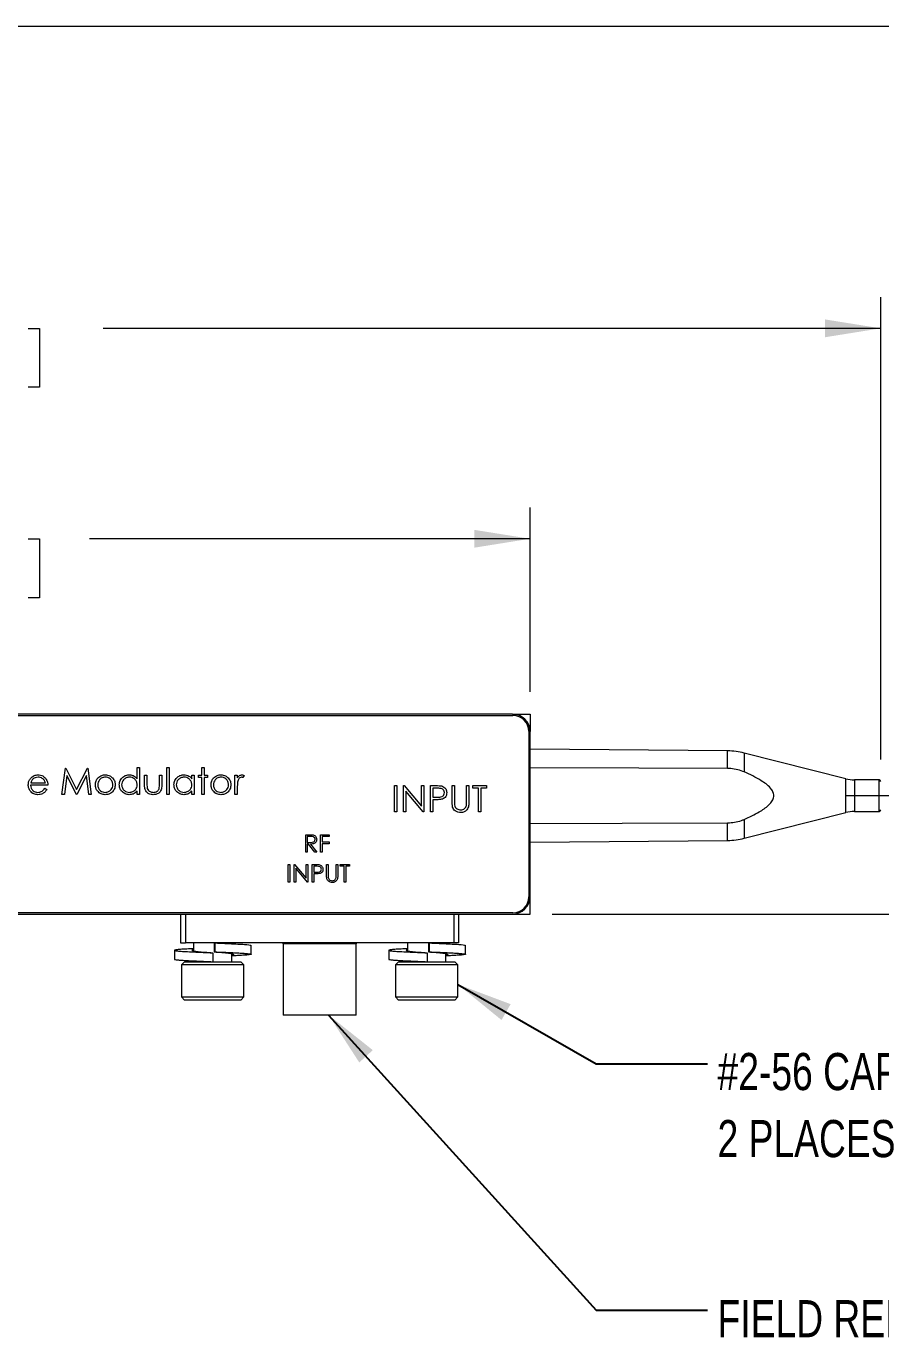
# Model space of a CAD drawing. Header units: millimetres. Extents: x 2 to 278, y 1 to 215.
# Drawn here: x 100.4 to 149.1, y 139.9 to 214.6 of the extents above; entities that cross this region are included whole.
import ezdxf

# ---------------------------------------------------------------- set-up
doc = ezdxf.new("R2010")
doc.units = ezdxf.units.MM
doc.linetypes.add('CENTERX2', pattern=[20.32, 12.7, -2.54, 2.54, -2.54])
doc.styles.add('SLDTEXTSTYLE0', font='TXT', dxfattribs={"width": 0.75})
doc.dimstyles.new('SLDDIMSTYLE0', dxfattribs={"dimtxt": 2.116667, "dimasz": 3.175, "dimexe": 0, "dimexo": 0.0625, "dimgap": 0.529167, "dimtad": 0, "dimtih": 1, "dimtoh": 1, "dimdec": 1, "dimrnd": 1e-09, "dimzin": 4, "dimdsep": 46, "dimtxsty": 'SLDTEXTSTYLE0', "dimsah": 1, "dimcen": 0.09, "dimadec": 0, "dimazin": 1, "dimtfac": 1, "dimtdec": 1, "dimtofl": 0, "dimtmove": 0, "dimatfit": 3, "dimfxl": 1, "dimfrac": 2, "dimtolj": 1, "dimtzin": 12, "dimarcsym": 0})
doc.dimstyles.new('SLDDIMSTYLE1', dxfattribs={"dimtxt": 2.116667, "dimasz": 3.175, "dimexe": 0, "dimexo": 0.0625, "dimgap": 0.529167, "dimtad": 0, "dimtih": 1, "dimtoh": 1, "dimdec": 1, "dimrnd": 1e-09, "dimzin": 12, "dimdsep": 46, "dimtxsty": 'SLDTEXTSTYLE0', "dimsah": 1, "dimcen": 0.09, "dimadec": 0, "dimazin": 3, "dimtfac": 1, "dimtdec": 1, "dimtmove": 0, "dimatfit": 0, "dimfxl": 1, "dimfrac": 2, "dimtolj": 1, "dimtzin": 12, "dimarcsym": 0})
doc.dimstyles.new('SLDDIMSTYLE2', dxfattribs={"dimtxt": 0.18, "dimasz": 3.175, "dimexe": 0, "dimexo": 0.0625, "dimgap": 0, "dimtad": 0, "dimtih": 1, "dimtoh": 1, "dimdec": 0, "dimrnd": 1e-09, "dimzin": 0, "dimdsep": 46, "dimtxsty": 'Standard', "dimsah": 1, "dimcen": 0.09, "dimadec": 0, "dimazin": 0, "dimtfac": 3.175, "dimtdec": 0, "dimtofl": 0, "dimtmove": 0, "dimatfit": 3, "dimfxl": 1, "dimfrac": 2, "dimtolj": 1, "dimtzin": 0, "dimarcsym": 0})

# ---------------------------------------------------------------- blocks, each defined once
blk = doc.blocks.new('_D')
at = {"color": 7, "linetype": 'Continuous', "lineweight": 18}
for p, q in [((64.146, 176.688), (64.146, 187.196)), ((129.146, 176.688), (129.146, 187.196)), ((64.146, 185.418), (89.275, 185.418)), ((92.768, 185.418), (92.124, 185.418)), ((92.124, 185.418), (92.124, 182.055)), ((100.525, 185.418), (101.169, 185.418)), ((101.169, 185.418), (101.169, 182.055)), ((129.146, 185.418), (104.018, 185.418)), ((92.124, 182.055), (92.768, 182.055)), ((101.169, 182.055), (100.525, 182.055))]:
    blk.add_line(p, q, dxfattribs=at)
for points in [[(64.146, 185.418), (67.321, 184.91), (67.321, 185.926)], [(129.146, 185.418), (125.971, 185.926), (125.971, 184.91)]]:
    blk.add_solid(points, dxfattribs=at)
at = {"color": 7, "linetype": 'Continuous', "lineweight": 18, "char_height": 2.1167, "attachment_point": 1, "style": 'SLDTEXTSTYLE0'}
for s, insert in [('65.0mm', (91.265, 188.575)), ('2.56in', (92.768, 184.783))]:
    blk.add_mtext(s, dxfattribs=dict(at, insert=insert))
blk = doc.blocks.new('_D_1')
at = {"color": 7, "linetype": 'Continuous', "lineweight": 18}
for p, q in [((44.146, 173.538), (44.146, 199.196)), ((149.146, 172.838), (149.146, 199.196)), ((44.146, 197.418), (88.493, 197.418)), ((92.768, 197.418), (92.124, 197.418)), ((92.124, 197.418), (92.124, 194.055)), ((100.525, 197.418), (101.169, 197.418)), ((101.169, 197.418), (101.169, 194.055)), ((149.146, 197.418), (104.8, 197.418)), ((92.124, 194.055), (92.768, 194.055)), ((101.169, 194.055), (100.525, 194.055))]:
    blk.add_line(p, q, dxfattribs=at)
for points in [[(44.146, 197.418), (47.321, 196.91), (47.321, 197.926)], [(149.146, 197.418), (145.971, 197.926), (145.971, 196.91)]]:
    blk.add_solid(points, dxfattribs=at)
at = {"color": 7, "linetype": 'Continuous', "lineweight": 18, "char_height": 2.1167, "attachment_point": 1, "style": 'SLDTEXTSTYLE0'}
for s, insert in [('105.0mm', (90.483, 200.575)), ('4.13in', (92.768, 196.783))]:
    blk.add_mtext(s, dxfattribs=dict(at, insert=insert))
blk = doc.blocks.new('_D_3')
at = {"color": 7, "linetype": 'Continuous', "lineweight": 18}
for p, q in [((184.546, 170.768), (184.546, 177.118)), ((177.816, 170.768), (186.324, 170.768)), ((130.416, 164.018), (186.324, 164.018)), ((184.546, 156.691), (184.546, 164.018)), ((188.356, 156.691), (184.546, 156.691)), ((192.492, 156.691), (191.848, 156.691)), ((191.848, 156.691), (191.848, 153.328)), ((200.249, 156.691), (200.893, 156.691)), ((200.893, 156.691), (200.893, 153.328)), ((191.848, 153.328), (192.492, 153.328)), ((200.893, 153.328), (200.249, 153.328))]:
    blk.add_line(p, q, dxfattribs=at)
for points in [[(184.546, 170.768), (185.054, 173.943), (184.038, 173.943)], [(184.546, 164.018), (184.038, 160.843), (185.054, 160.843)]]:
    blk.add_solid(points, dxfattribs=at)
at = {"color": 7, "linetype": 'Continuous', "lineweight": 18, "char_height": 2.1167, "attachment_point": 1, "style": 'SLDTEXTSTYLE0'}
for s, insert in [('6.8mm', (191.771, 159.849)), ('0.27in', (192.492, 156.057))]:
    blk.add_mtext(s, dxfattribs=dict(at, insert=insert))
blk = doc.blocks.new('SW_NOTE_4')
at = {"color": 0, "linetype": 'Continuous', "lineweight": 0, "attachment_point": 1, "style": 'SLDTEXTSTYLE0'}
for s, insert, char_height in [('#2-56 CAP SCREW', (0.582, 0.616), 2.11667), ('2 PLACES', (0.582, -3.206), 2.1167)]:
    blk.add_mtext(s, dxfattribs=dict(at, insert=insert, char_height=char_height))

msp = doc.modelspace()

# ---------------------------------------------------------------- linework, layer by layer
at = {"color": 7, "linetype": 'Continuous', "lineweight": 18}
for p, q in [((1.579, 214.645), (277.989, 214.645)), ((65.121, 175.343), (128.171, 175.343)), ((128.146, 175.418), (65.146, 175.418)), ((128.146, 175.418), (129.146, 175.418)), ((129.146, 175.418), (129.146, 174.418)), ((129.071, 174.443), (129.071, 164.993)), ((129.146, 165.018), (129.146, 174.418)), ((140.415, 173.319), (129.146, 173.418)), ((147.155, 171.729), (141.363, 173.197)), ((102.452, 170.843), (102.65, 172.343)), ((102.65, 172.343), (102.669, 172.343)), ((102.669, 172.343), (103.289, 171.112)), ((103.289, 171.112), (103.907, 172.343)), ((103.907, 172.343), (103.926, 172.343)), ((103.926, 172.343), (104.125, 170.843)), ((106.741, 171.727), (106.741, 172.381)), ((106.741, 172.381), (106.875, 172.381)), ((106.875, 172.381), (106.875, 170.843)), ((108.433, 172.381), (108.568, 172.381)), ((108.433, 170.843), (108.433, 172.381)), ((108.568, 172.381), (108.568, 170.843)), ((110.433, 172.381), (110.568, 172.381)), ((110.433, 171.939), (110.433, 172.381)), ((110.568, 172.381), (110.568, 171.939)), ((101.644, 171.362), (100.664, 171.362)), ((100.678, 171.497), (101.51, 171.497)), ((102.731, 171.924), (102.588, 170.843)), ((103.275, 170.843), (102.731, 171.924)), ((103.846, 171.922), (103.305, 170.843)), ((103.99, 170.843), (103.846, 171.922)), ((107.164, 171.939), (107.298, 171.939)), ((107.164, 171.415), (107.164, 171.939)), ((107.298, 171.939), (107.298, 171.43)), ((108.01, 171.939), (108.144, 171.939)), ((108.01, 171.43), (108.01, 171.939)), ((108.144, 171.939), (108.144, 171.405)), ((109.856, 171.736), (109.856, 171.939)), ((109.856, 171.939), (109.991, 171.939)), ((109.991, 171.939), (109.991, 170.843)), ((110.241, 171.939), (110.433, 171.939)), ((110.241, 171.804), (110.241, 171.939)), ((110.433, 171.804), (110.241, 171.804)), ((110.433, 170.843), (110.433, 171.804)), ((110.568, 171.939), (110.76, 171.939)), ((110.568, 171.804), (110.568, 170.843)), ((110.76, 171.804), (110.568, 171.804)), ((110.76, 171.939), (110.76, 171.804)), ((112.318, 171.939), (112.452, 171.939)), ((112.318, 170.843), (112.318, 171.939)), ((112.452, 171.939), (112.452, 171.777)), ((112.837, 171.921), (112.763, 171.804)), ((121.414, 171.343), (121.548, 171.343)), ((121.414, 169.843), (121.414, 171.343)), ((121.548, 171.343), (121.548, 169.843)), ((121.933, 171.343), (121.961, 171.343)), ((121.933, 169.843), (121.933, 171.343)), ((121.961, 171.343), (122.952, 170.162)), ((122.952, 171.343), (123.087, 171.343)), ((122.952, 170.162), (122.952, 171.343)), ((123.087, 171.343), (123.087, 169.843)), ((123.471, 171.343), (123.766, 171.343)), ((123.471, 169.843), (123.471, 171.343)), ((124.702, 171.343), (124.837, 171.343)), ((124.702, 170.437), (124.702, 171.343)), ((124.837, 171.343), (124.837, 170.444)), ((125.529, 171.343), (125.664, 171.343)), ((125.529, 170.444), (125.529, 171.343)), ((125.664, 171.343), (125.664, 170.437)), ((125.875, 171.343), (126.664, 171.343)), ((125.875, 171.189), (125.875, 171.343)), ((126.664, 171.343), (126.664, 171.189)), ((149.046, 171.668), (147.646, 171.668)), ((101.467, 171.189), (101.587, 171.126)), ((102.588, 170.843), (102.452, 170.843)), ((103.305, 170.843), (103.275, 170.843)), ((104.125, 170.843), (103.99, 170.843)), ((106.741, 170.843), (106.741, 171.032)), ((106.875, 170.843), (106.741, 170.843)), ((108.568, 170.843), (108.433, 170.843)), ((109.856, 170.843), (109.856, 171.032)), ((109.991, 170.843), (109.856, 170.843)), ((110.568, 170.843), (110.433, 170.843)), ((112.452, 170.843), (112.318, 170.843)), ((112.452, 171.211), (112.452, 170.843)), ((122.068, 171.021), (122.068, 169.843)), ((123.056, 169.843), (122.068, 171.021)), ((123.606, 171.189), (123.606, 170.689)), ((123.88, 171.189), (123.606, 171.189)), ((123.606, 170.689), (123.869, 170.686)), ((123.606, 170.535), (123.606, 169.843)), ((123.713, 170.535), (123.606, 170.535)), ((126.202, 171.189), (125.875, 171.189)), ((126.202, 169.843), (126.202, 171.189)), ((126.337, 171.189), (126.337, 169.843)), ((126.664, 171.189), (126.337, 171.189)), ((121.548, 169.843), (121.414, 169.843)), ((122.068, 169.843), (121.933, 169.843)), ((123.087, 169.843), (123.056, 169.843)), ((123.606, 169.843), (123.471, 169.843)), ((126.337, 169.843), (126.202, 169.843)), ((141.363, 168.338), (147.155, 169.806)), ((147.646, 169.868), (149.046, 169.868)), ((116.35, 168.543), (116.55, 168.543)), ((116.35, 167.543), (116.35, 168.543)), ((116.439, 168.44), (116.439, 168.107)), ((116.627, 168.44), (116.439, 168.44)), ((117.196, 168.543), (117.683, 168.543)), ((117.196, 167.543), (117.196, 168.543)), ((117.286, 168.44), (117.286, 168.132)), ((117.683, 168.44), (117.286, 168.44)), ((117.683, 168.543), (117.683, 168.44)), ((116.439, 167.543), (116.35, 167.543)), ((116.439, 168.107), (116.622, 168.105)), ((116.439, 168.004), (116.439, 167.543)), ((116.512, 168.004), (116.439, 168.004)), ((116.88, 167.543), (116.512, 168.004)), ((116.623, 168.004), (116.991, 167.543)), ((116.991, 167.543), (116.88, 167.543)), ((117.286, 167.543), (117.196, 167.543)), ((117.286, 168.132), (117.683, 168.132)), ((117.286, 168.03), (117.286, 167.543)), ((117.683, 168.03), (117.286, 168.03)), ((117.683, 168.132), (117.683, 168.03)), ((129.146, 168.118), (140.415, 168.216)), ((115.35, 166.843), (115.439, 166.843)), ((115.35, 165.843), (115.35, 166.843)), ((115.439, 166.843), (115.439, 165.843)), ((115.696, 166.843), (115.715, 166.843)), ((115.696, 165.843), (115.696, 166.843)), ((115.715, 166.843), (116.375, 166.056)), ((116.375, 166.843), (116.465, 166.843)), ((116.375, 166.056), (116.375, 166.843)), ((116.465, 166.843), (116.465, 165.843)), ((116.721, 166.843), (116.918, 166.843)), ((116.721, 165.843), (116.721, 166.843)), ((117.542, 166.843), (117.632, 166.843)), ((117.542, 166.239), (117.542, 166.843)), ((117.632, 166.843), (117.632, 166.244)), ((118.093, 166.843), (118.183, 166.843)), ((118.093, 166.244), (118.093, 166.843)), ((118.183, 166.843), (118.183, 166.239)), ((118.324, 166.843), (118.85, 166.843)), ((118.324, 166.74), (118.324, 166.843)), ((118.85, 166.843), (118.85, 166.74)), ((115.786, 166.628), (115.786, 165.843)), ((116.445, 165.843), (115.786, 166.628)), ((116.811, 166.74), (116.811, 166.407)), ((116.994, 166.74), (116.811, 166.74)), ((116.811, 166.407), (116.986, 166.405)), ((116.811, 166.304), (116.811, 165.843)), ((116.883, 166.304), (116.811, 166.304)), ((118.542, 166.74), (118.324, 166.74)), ((118.542, 165.843), (118.542, 166.74)), ((118.632, 166.74), (118.632, 165.843)), ((118.85, 166.74), (118.632, 166.74)), ((115.439, 165.843), (115.35, 165.843)), ((115.786, 165.843), (115.696, 165.843)), ((116.465, 165.843), (116.445, 165.843)), ((116.811, 165.843), (116.721, 165.843)), ((118.632, 165.843), (118.542, 165.843)), ((129.146, 164.018), (129.146, 165.018)), ((128.171, 164.093), (65.121, 164.093)), ((65.146, 164.018), (128.146, 164.018)), ((109.216, 164.018), (109.216, 162.368)), ((109.5, 164.018), (109.5, 162.368)), ((124.793, 164.018), (124.793, 162.368)), ((125.076, 162.368), (125.076, 164.018)), ((128.146, 164.018), (129.146, 164.018)), ((109.216, 162.368), (109.5, 162.368)), ((116.784, 162.368), (109.5, 162.368)), ((109.954, 162.368), (109.954, 161.913)), ((112.139, 162.327), (112.139, 162.368)), ((115.065, 162.318), (115.065, 158.258)), ((117.509, 162.368), (116.784, 162.368)), ((124.793, 162.368), (117.509, 162.368)), ((119.227, 158.258), (119.227, 162.318)), ((122.154, 162.368), (122.154, 161.922)), ((124.339, 162.328), (124.339, 162.368)), ((125.076, 162.368), (124.793, 162.368)), ((108.868, 161.95), (108.868, 161.442)), ((111.053, 161.808), (111.053, 161.3)), ((111.128, 161.86), (111.19, 161.86)), ((112.139, 161.3), (112.139, 161.761)), ((113.237, 161.725), (113.237, 162.233)), ((121.092, 161.95), (121.092, 161.442)), ((123.277, 161.808), (123.277, 161.3)), ((124.339, 161.3), (124.339, 161.765)), ((125.461, 161.725), (125.461, 162.233)), ((109.446, 161.3), (109.268, 161.123)), ((109.268, 161.123), (109.268, 159.294)), ((112.688, 161.123), (109.268, 161.123)), ((109.446, 161.3), (112.524, 161.3)), ((109.954, 161.349), (109.954, 161.3)), ((112.524, 161.3), (112.647, 161.3)), ((112.824, 161.123), (112.647, 161.3)), ((112.824, 161.123), (112.688, 161.123)), ((112.824, 159.294), (112.824, 161.123)), ((121.646, 161.3), (121.468, 161.123)), ((121.468, 161.123), (121.468, 159.294)), ((124.961, 161.123), (121.468, 161.123)), ((121.646, 161.3), (124.79, 161.3)), ((122.154, 161.35), (122.154, 161.3)), ((124.79, 161.3), (124.847, 161.3)), ((125.024, 161.123), (124.847, 161.3)), ((125.024, 161.123), (124.961, 161.123)), ((125.024, 159.294), (125.024, 161.123)), ((109.268, 159.294), (109.446, 159.116)), ((109.268, 159.294), (112.688, 159.294)), ((112.524, 159.116), (109.446, 159.116)), ((112.647, 159.116), (112.524, 159.116)), ((112.647, 159.116), (112.824, 159.294)), ((112.688, 159.294), (112.824, 159.294)), ((121.468, 159.294), (121.646, 159.116)), ((121.468, 159.294), (124.961, 159.294)), ((124.79, 159.116), (121.646, 159.116)), ((124.847, 159.116), (124.79, 159.116)), ((124.847, 159.116), (125.024, 159.294)), ((124.961, 159.294), (125.024, 159.294)), ((117.146, 158.258), (115.065, 158.258)), ((119.227, 158.258), (117.146, 158.258))]:
    msp.add_line(p, q, dxfattribs=at)
at = {"color": 8, "linetype": 'Continuous', "lineweight": 18}
for p, q in [((140.415, 172.318), (140.415, 173.319)), ((141.363, 173.197), (141.363, 172.119)), ((147.155, 169.806), (147.155, 171.729)), ((147.646, 171.668), (147.646, 170.768)), ((149.046, 170.768), (149.046, 171.668)), ((147.646, 170.768), (147.646, 169.868)), ((149.046, 169.868), (149.046, 170.768)), ((140.415, 168.216), (140.415, 169.217)), ((141.363, 169.416), (141.363, 168.338)), ((116.793, 162.318), (115.065, 162.318)), ((119.227, 162.318), (117.5, 162.318))]:
    msp.add_line(p, q, dxfattribs=at)
at = {"color": 7, "linetype": 'CENTERX2', "lineweight": 18}
msp.add_line((176.546, 170.768), (147.146, 170.768), dxfattribs=at)
at = {"color": 7, "linetype": 'Continuous', "lineweight": 18, "flags": 128}
for points in [[(140.415, 172.318), (135.356, 172.333), (129.146, 172.351)], [(129.146, 169.184), (134.4, 169.2), (140.415, 169.217)], [(111.128, 162.368), (111.128, 162.083), (111.128, 161.86)], [(111.19, 161.86), (111.19, 162.144), (111.19, 162.368)], [(123.414, 162.368), (123.379, 162.368), (123.352, 162.368)], [(123.352, 162.368), (123.352, 162.083), (123.352, 161.86)], [(123.414, 161.86), (123.414, 162.144), (123.414, 162.368)], [(123.352, 161.86), (123.386, 161.86), (123.414, 161.86)]]:
    msp.add_lwpolyline(points, dxfattribs=at)
at = {"color": 7, "linetype": 'Continuous', "lineweight": 18}
for centre, radius, start, end in [((128.146, 174.418), 1, 0, 90), ((128.171, 174.443), 0.9, 0, 90), ((140.38, 169.319), 4, 75.77758, 89.5), ((147.646, 173.668), 2, 255.77758, 270), ((149.046, 171.568), 0.1, 0, 90), ((147.646, 167.868), 2, 90, 104.22242), ((149.046, 169.968), 0.1, 270, 0), ((140.38, 172.216), 4, 270.5, 284.22242), ((128.146, 165.018), 1, 270, 0), ((128.171, 164.993), 0.9, 270, 0), ((115.015, 162.318), 0.05, 0, 90), ((116.713, 162.33), 0.0809, 351.37575, 27.9142), ((117.58, 162.33), 0.0808, 152.07444, 188.63561), ((119.277, 162.318), 0.05, 90, 180)]:
    msp.add_arc(centre, radius, start, end, dxfattribs=at)
for points, knots in [([(141.363, 172.119), (141.241, 172.166), (140.993, 172.261), (140.669, 172.311), (140.475, 172.316), (140.415, 172.318)], [0, 0, 0, 0, 0.4017051, 0.8153583, 1, 1, 1, 1]), ([(141.363, 169.416), (141.653, 169.551), (142.139, 169.776), (142.66, 170.124), (142.924, 170.407), (143.033, 170.613), (143.05, 170.815), (142.995, 171.012), (142.844, 171.228), (142.606, 171.442), (142.265, 171.669), (141.851, 171.898), (141.526, 172.046), (141.363, 172.119)], [0, 0, 0, 0, 0.214062, 0.358313, 0.414967, 0.4722, 0.510049, 0.547859, 0.606828, 0.68371, 0.760966, 0.880429, 1, 1, 1, 1]), ([(100.529, 171.388), (100.536, 171.462), (100.548, 171.595), (100.622, 171.705), (100.655, 171.754)], [0, 0, 0, 0, 0.559429, 1, 1, 1, 1]), ([(101.08, 170.823), (100.997, 170.831), (100.831, 170.846), (100.651, 171.006), (100.547, 171.193), (100.535, 171.323), (100.529, 171.388)], [0, 0, 0, 0, 0.279886, 0.558865, 0.779469, 1, 1, 1, 1]), ([(100.655, 171.754), (100.723, 171.82), (100.843, 171.939), (101.01, 171.952), (101.084, 171.958)], [0, 0, 0, 0, 0.55858, 1, 1, 1, 1]), ([(100.664, 171.362), (100.671, 171.303), (100.684, 171.184), (100.79, 171.05), (100.924, 170.97), (101.017, 170.962), (101.064, 170.958)], [0, 0, 0, 0, 0.279964, 0.559355, 0.779526, 1, 1, 1, 1]), ([(100.808, 171.721), (100.776, 171.684), (100.717, 171.617), (100.69, 171.534), (100.678, 171.497)], [0, 0, 0, 0, 0.558784, 1, 1, 1, 1]), ([(101.091, 171.823), (101.033, 171.818), (100.929, 171.809), (100.845, 171.748), (100.808, 171.721)], [0, 0, 0, 0, 0.559458, 1, 1, 1, 1]), ([(101.084, 171.958), (101.181, 171.947), (101.356, 171.927), (101.473, 171.799), (101.525, 171.742)], [0, 0, 0, 0, 0.558924, 1, 1, 1, 1]), ([(101.51, 171.497), (101.493, 171.548), (101.461, 171.652), (101.345, 171.756), (101.218, 171.813), (101.133, 171.82), (101.091, 171.823)], [0, 0, 0, 0, 0.280135, 0.559193, 0.779597, 1, 1, 1, 1]), ([(101.525, 171.742), (101.564, 171.676), (101.634, 171.558), (101.641, 171.422), (101.644, 171.362)], [0, 0, 0, 0, 0.558889, 1, 1, 1, 1]), ([(104.356, 171.388), (104.364, 171.469), (104.378, 171.613), (104.467, 171.727), (104.506, 171.777)], [0, 0, 0, 0, 0.559289, 1, 1, 1, 1]), ([(104.924, 170.823), (104.84, 170.832), (104.672, 170.849), (104.487, 171.005), (104.374, 171.191), (104.362, 171.322), (104.356, 171.388)], [0, 0, 0, 0, 0.279777, 0.559184, 0.779599, 1, 1, 1, 1]), ([(104.923, 171.823), (104.859, 171.816), (104.731, 171.8), (104.591, 171.68), (104.504, 171.538), (104.495, 171.437), (104.491, 171.387)], [0, 0, 0, 0, 0.279486, 0.559262, 0.779555, 1, 1, 1, 1]), ([(104.491, 171.387), (104.499, 171.323), (104.515, 171.197), (104.629, 171.053), (104.774, 170.971), (104.873, 170.963), (104.923, 170.958)], [0, 0, 0, 0, 0.279625, 0.559173, 0.779515, 1, 1, 1, 1]), ([(104.506, 171.777), (104.574, 171.835), (104.695, 171.94), (104.854, 171.953), (104.924, 171.958)], [0, 0, 0, 0, 0.558882, 1, 1, 1, 1]), ([(105.356, 171.387), (105.349, 171.451), (105.334, 171.579), (105.215, 171.72), (105.074, 171.81), (104.974, 171.819), (104.923, 171.823)], [0, 0, 0, 0, 0.279585, 0.559398, 0.779651, 1, 1, 1, 1]), ([(104.923, 170.958), (104.987, 170.965), (105.114, 170.98), (105.258, 171.094), (105.341, 171.237), (105.351, 171.337), (105.356, 171.387)], [0, 0, 0, 0, 0.279745, 0.55911, 0.779602, 1, 1, 1, 1]), ([(104.924, 171.958), (105.013, 171.949), (105.172, 171.932), (105.289, 171.825), (105.34, 171.777)], [0, 0, 0, 0, 0.559178, 1, 1, 1, 1]), ([(105.491, 171.388), (105.48, 171.304), (105.46, 171.138), (105.309, 170.95), (105.121, 170.838), (104.99, 170.828), (104.924, 170.823)], [0, 0, 0, 0, 0.279515, 0.559381, 0.779507, 1, 1, 1, 1]), ([(105.34, 171.777), (105.389, 171.712), (105.475, 171.595), (105.486, 171.451), (105.491, 171.388)], [0, 0, 0, 0, 0.5592075, 1, 1, 1, 1]), ([(105.721, 171.394), (105.732, 171.478), (105.753, 171.646), (105.911, 171.829), (106.099, 171.941), (106.231, 171.952), (106.297, 171.958)], [0, 0, 0, 0, 0.279412, 0.559192, 0.779549, 1, 1, 1, 1]), ([(106.293, 170.823), (106.209, 170.833), (106.04, 170.853), (105.854, 171.008), (105.738, 171.195), (105.727, 171.328), (105.721, 171.394)], [0, 0, 0, 0, 0.2795721, 0.5593324, 0.7795886, 1, 1, 1, 1]), ([(106.299, 171.823), (106.235, 171.816), (106.106, 171.801), (105.96, 171.687), (105.872, 171.543), (105.862, 171.443), (105.856, 171.392)], [0, 0, 0, 0, 0.279765, 0.559289, 0.779711, 1, 1, 1, 1]), ([(105.856, 171.392), (105.865, 171.328), (105.883, 171.2), (106.001, 171.057), (106.146, 170.973), (106.247, 170.963), (106.298, 170.958)], [0, 0, 0, 0, 0.279427, 0.559145, 0.779569, 1, 1, 1, 1]), ([(106.297, 171.958), (106.396, 171.945), (106.574, 171.92), (106.69, 171.786), (106.741, 171.727)], [0, 0, 0, 0, 0.558428, 1, 1, 1, 1]), ([(106.298, 170.958), (106.362, 170.966), (106.49, 170.981), (106.64, 171.091), (106.727, 171.236), (106.736, 171.338), (106.741, 171.388)], [0, 0, 0, 0, 0.279823, 0.55939, 0.779602, 1, 1, 1, 1]), ([(106.741, 171.388), (106.733, 171.453), (106.719, 171.583), (106.598, 171.726), (106.452, 171.811), (106.35, 171.819), (106.299, 171.823)], [0, 0, 0, 0, 0.279659, 0.559213, 0.779488, 1, 1, 1, 1]), ([(107.655, 170.823), (107.572, 170.83), (107.405, 170.844), (107.223, 171.013), (107.168, 171.221), (107.165, 171.35), (107.164, 171.415)], [0, 0, 0, 0, 0.280052, 0.557959, 0.778382, 1, 1, 1, 1]), ([(107.298, 171.43), (107.298, 171.382), (107.298, 171.296), (107.313, 171.211), (107.32, 171.174)], [0, 0, 0, 0, 0.560367, 1, 1, 1, 1]), ([(108.144, 171.405), (108.143, 171.323), (108.141, 171.16), (108.035, 170.947), (107.848, 170.836), (107.719, 170.828), (107.655, 170.823)], [0, 0, 0, 0, 0.281506, 0.559646, 0.7793, 1, 1, 1, 1]), ([(107.988, 171.163), (107.996, 171.213), (108.011, 171.301), (108.01, 171.391), (108.01, 171.43)], [0, 0, 0, 0, 0.559378, 1, 1, 1, 1]), ([(108.837, 171.394), (108.847, 171.478), (108.868, 171.646), (109.027, 171.829), (109.214, 171.941), (109.346, 171.952), (109.413, 171.958)], [0, 0, 0, 0, 0.279412, 0.559191, 0.779548, 1, 1, 1, 1]), ([(109.408, 170.823), (109.324, 170.833), (109.156, 170.853), (108.969, 171.008), (108.854, 171.195), (108.842, 171.328), (108.837, 171.394)], [0, 0, 0, 0, 0.2795721, 0.5593324, 0.7795886, 1, 1, 1, 1]), ([(109.414, 171.823), (109.35, 171.816), (109.222, 171.801), (109.076, 171.687), (108.988, 171.543), (108.977, 171.443), (108.971, 171.392)], [0, 0, 0, 0, 0.279764, 0.55929, 0.779711, 1, 1, 1, 1]), ([(108.971, 171.392), (108.98, 171.328), (108.999, 171.2), (109.117, 171.057), (109.262, 170.973), (109.363, 170.963), (109.413, 170.958)], [0, 0, 0, 0, 0.2794264, 0.559144, 0.7795692, 1, 1, 1, 1]), ([(109.413, 171.958), (109.511, 171.947), (109.688, 171.927), (109.805, 171.794), (109.856, 171.736)], [0, 0, 0, 0, 0.559065, 1, 1, 1, 1]), ([(109.413, 170.958), (109.477, 170.966), (109.606, 170.981), (109.756, 171.091), (109.843, 171.236), (109.852, 171.338), (109.856, 171.388)], [0, 0, 0, 0, 0.279823, 0.55939, 0.779602, 1, 1, 1, 1]), ([(109.856, 171.388), (109.849, 171.453), (109.834, 171.583), (109.713, 171.726), (109.567, 171.811), (109.465, 171.819), (109.414, 171.823)], [0, 0, 0, 0, 0.279658, 0.559213, 0.779488, 1, 1, 1, 1]), ([(110.952, 171.388), (110.96, 171.469), (110.974, 171.613), (111.063, 171.727), (111.102, 171.777)], [0, 0, 0, 0, 0.559289, 1, 1, 1, 1]), ([(111.52, 170.823), (111.436, 170.832), (111.268, 170.849), (111.083, 171.005), (110.97, 171.191), (110.958, 171.322), (110.952, 171.388)], [0, 0, 0, 0, 0.279777, 0.559184, 0.779599, 1, 1, 1, 1]), ([(111.519, 171.823), (111.455, 171.816), (111.327, 171.8), (111.187, 171.68), (111.1, 171.538), (111.091, 171.437), (111.087, 171.387)], [0, 0, 0, 0, 0.279484, 0.559262, 0.779554, 1, 1, 1, 1]), ([(111.087, 171.387), (111.095, 171.323), (111.111, 171.197), (111.225, 171.053), (111.37, 170.971), (111.47, 170.963), (111.519, 170.958)], [0, 0, 0, 0, 0.279625, 0.559173, 0.779517, 1, 1, 1, 1]), ([(111.102, 171.777), (111.17, 171.835), (111.291, 171.94), (111.45, 171.953), (111.52, 171.958)], [0, 0, 0, 0, 0.558881, 1, 1, 1, 1]), ([(111.952, 171.387), (111.945, 171.451), (111.93, 171.579), (111.812, 171.72), (111.671, 171.81), (111.57, 171.819), (111.519, 171.823)], [0, 0, 0, 0, 0.279584, 0.559398, 0.779651, 1, 1, 1, 1]), ([(111.519, 170.958), (111.583, 170.965), (111.71, 170.98), (111.854, 171.094), (111.938, 171.237), (111.947, 171.337), (111.952, 171.387)], [0, 0, 0, 0, 0.279743, 0.559111, 0.779602, 1, 1, 1, 1]), ([(111.52, 171.958), (111.609, 171.949), (111.768, 171.932), (111.885, 171.825), (111.937, 171.777)], [0, 0, 0, 0, 0.5591772, 1, 1, 1, 1]), ([(112.087, 171.388), (112.077, 171.304), (112.056, 171.138), (111.905, 170.95), (111.717, 170.838), (111.586, 170.828), (111.52, 170.823)], [0, 0, 0, 0, 0.279515, 0.559381, 0.779507, 1, 1, 1, 1]), ([(111.937, 171.777), (111.985, 171.712), (112.072, 171.595), (112.082, 171.451), (112.087, 171.388)], [0, 0, 0, 0, 0.559208, 1, 1, 1, 1]), ([(112.452, 171.777), (112.49, 171.829), (112.542, 171.901), (112.645, 171.951), (112.695, 171.956), (112.72, 171.958)], [0, 0, 0, 0, 0.558787, 0.779479, 1, 1, 1, 1]), ([(112.476, 171.587), (112.467, 171.517), (112.452, 171.392), (112.452, 171.267), (112.452, 171.211)], [0, 0, 0, 0, 0.559648, 1, 1, 1, 1]), ([(112.694, 171.823), (112.662, 171.817), (112.599, 171.803), (112.517, 171.714), (112.492, 171.636), (112.476, 171.587)], [0, 0, 0, 0, 0.278342, 0.558764, 1, 1, 1, 1]), ([(112.763, 171.804), (112.751, 171.81), (112.729, 171.82), (112.705, 171.822), (112.694, 171.823)], [0, 0, 0, 0, 0.560395, 1, 1, 1, 1]), ([(112.72, 171.958), (112.743, 171.955), (112.785, 171.95), (112.821, 171.93), (112.837, 171.921)], [0, 0, 0, 0, 0.559243, 1, 1, 1, 1]), ([(123.766, 171.343), (123.83, 171.343), (123.944, 171.343), (124.057, 171.327), (124.107, 171.32)], [0, 0, 0, 0, 0.5603104, 1, 1, 1, 1]), ([(124.107, 171.32), (124.153, 171.304), (124.244, 171.271), (124.338, 171.169), (124.388, 171.054), (124.392, 170.978), (124.394, 170.94)], [0, 0, 0, 0, 0.279703, 0.559379, 0.779507, 1, 1, 1, 1]), ([(101.064, 170.958), (101.109, 170.962), (101.2, 170.97), (101.354, 171.035), (101.424, 171.13), (101.467, 171.189)], [0, 0, 0, 0, 0.280533, 0.560966, 1, 1, 1, 1]), ([(101.587, 171.126), (101.556, 171.076), (101.495, 170.977), (101.323, 170.85), (101.172, 170.833), (101.08, 170.823)], [0, 0, 0, 0, 0.280914, 0.561404, 1, 1, 1, 1]), ([(106.741, 171.032), (106.67, 170.965), (106.543, 170.844), (106.369, 170.83), (106.293, 170.823)], [0, 0, 0, 0, 0.558764, 1, 1, 1, 1]), ([(107.32, 171.174), (107.336, 171.137), (107.369, 171.064), (107.49, 170.976), (107.593, 170.965), (107.656, 170.958)], [0, 0, 0, 0, 0.280115, 0.560542, 1, 1, 1, 1]), ([(107.656, 170.958), (107.695, 170.96), (107.773, 170.965), (107.873, 171.012), (107.949, 171.08), (107.975, 171.135), (107.988, 171.163)], [0, 0, 0, 0, 0.280271, 0.560005, 0.780071, 1, 1, 1, 1]), ([(109.856, 171.032), (109.785, 170.965), (109.658, 170.844), (109.485, 170.83), (109.408, 170.823)], [0, 0, 0, 0, 0.558765, 1, 1, 1, 1]), ([(124.095, 170.56), (124.024, 170.551), (123.897, 170.535), (123.77, 170.535), (123.713, 170.535)], [0, 0, 0, 0, 0.559692, 1, 1, 1, 1]), ([(123.869, 170.686), (123.913, 170.686), (124, 170.688), (124.112, 170.709), (124.185, 170.76), (124.243, 170.829), (124.253, 170.895), (124.26, 170.94)], [0, 0, 0, 0, 0.251133, 0.501035, 0.626337, 0.751731, 1, 1, 1, 1]), ([(124.26, 170.94), (124.253, 170.983), (124.243, 171.048), (124.187, 171.115), (124.117, 171.166), (124.009, 171.187), (123.923, 171.188), (123.88, 171.189)], [0, 0, 0, 0, 0.248291, 0.373719, 0.499029, 0.748868, 1, 1, 1, 1]), ([(124.394, 170.94), (124.391, 170.891), (124.384, 170.792), (124.309, 170.672), (124.206, 170.594), (124.132, 170.571), (124.095, 170.56)], [0, 0, 0, 0, 0.280094, 0.559323, 0.779454, 1, 1, 1, 1]), ([(124.729, 170.121), (124.719, 170.179), (124.702, 170.284), (124.702, 170.39), (124.702, 170.437)], [0, 0, 0, 0, 0.559494, 1, 1, 1, 1]), ([(125.198, 169.804), (125.141, 169.808), (125.027, 169.816), (124.883, 169.89), (124.778, 169.995), (124.745, 170.079), (124.729, 170.121)], [0, 0, 0, 0, 0.280217, 0.55991, 0.779945, 1, 1, 1, 1]), ([(124.837, 170.444), (124.837, 170.407), (124.836, 170.34), (124.841, 170.274), (124.843, 170.244)], [0, 0, 0, 0, 0.560098, 1, 1, 1, 1]), ([(124.843, 170.244), (124.852, 170.199), (124.871, 170.107), (125, 169.989), (125.118, 169.97), (125.19, 169.958)], [0, 0, 0, 0, 0.281058, 0.56082, 1, 1, 1, 1]), ([(125.19, 169.958), (125.232, 169.963), (125.314, 169.971), (125.414, 170.035), (125.482, 170.118), (125.503, 170.18), (125.514, 170.211)], [0, 0, 0, 0, 0.279786, 0.559374, 0.779569, 1, 1, 1, 1]), ([(125.664, 170.437), (125.662, 170.353), (125.66, 170.187), (125.569, 169.965), (125.395, 169.825), (125.263, 169.811), (125.198, 169.804)], [0, 0, 0, 0, 0.2816566, 0.5601105, 0.7800802, 1, 1, 1, 1]), ([(125.514, 170.211), (125.519, 170.254), (125.53, 170.332), (125.529, 170.41), (125.529, 170.444)], [0, 0, 0, 0, 0.559621, 1, 1, 1, 1]), ([(140.415, 169.217), (140.546, 169.224), (140.811, 169.237), (141.128, 169.319), (141.308, 169.393), (141.363, 169.416)], [0, 0, 0, 0, 0.402055, 0.815365, 1, 1, 1, 1]), ([(116.55, 168.543), (116.592, 168.543), (116.668, 168.543), (116.743, 168.533), (116.776, 168.529)], [0, 0, 0, 0, 0.560246, 1, 1, 1, 1]), ([(116.888, 168.275), (116.887, 168.29), (116.885, 168.319), (116.865, 168.359), (116.837, 168.393), (116.763, 168.442), (116.687, 168.441), (116.627, 168.44)], [0, 0, 0, 0, 0.125296, 0.25061, 0.37596, 0.501276, 1, 1, 1, 1]), ([(116.776, 168.529), (116.808, 168.519), (116.87, 168.498), (116.936, 168.43), (116.973, 168.353), (116.976, 168.301), (116.978, 168.275)], [0, 0, 0, 0, 0.2798, 0.559501, 0.779638, 1, 1, 1, 1]), ([(116.622, 168.105), (116.684, 168.106), (116.761, 168.106), (116.837, 168.155), (116.876, 168.201), (116.883, 168.246), (116.888, 168.275)], [0, 0, 0, 0, 0.499822, 0.625488, 0.751205, 1, 1, 1, 1]), ([(116.978, 168.275), (116.975, 168.244), (116.97, 168.18), (116.921, 168.096), (116.808, 168.012), (116.699, 168.008), (116.623, 168.004)], [0, 0, 0, 0, 0.187127, 0.373987, 0.560911, 1, 1, 1, 1]), ([(116.918, 166.843), (116.96, 166.843), (117.037, 166.843), (117.112, 166.832), (117.145, 166.828)], [0, 0, 0, 0, 0.560315, 1, 1, 1, 1]), ([(117.145, 166.828), (117.176, 166.817), (117.236, 166.795), (117.299, 166.727), (117.332, 166.65), (117.335, 166.6), (117.337, 166.574)], [0, 0, 0, 0, 0.279706, 0.559387, 0.779501, 1, 1, 1, 1]), ([(117.137, 166.321), (117.09, 166.315), (117.005, 166.304), (116.92, 166.304), (116.883, 166.304)], [0, 0, 0, 0, 0.559697, 1, 1, 1, 1]), ([(116.986, 166.405), (117.047, 166.404), (117.123, 166.404), (117.197, 166.454), (117.236, 166.5), (117.243, 166.545), (117.247, 166.574)], [0, 0, 0, 0, 0.499724, 0.625354, 0.75109, 1, 1, 1, 1]), ([(117.247, 166.574), (117.243, 166.603), (117.236, 166.646), (117.199, 166.691), (117.128, 166.742), (117.054, 166.741), (116.994, 166.74)], [0, 0, 0, 0, 0.248968, 0.374729, 0.500385, 1, 1, 1, 1]), ([(117.337, 166.574), (117.334, 166.541), (117.33, 166.476), (117.28, 166.395), (117.211, 166.344), (117.162, 166.328), (117.137, 166.321)], [0, 0, 0, 0, 0.280103, 0.559322, 0.779456, 1, 1, 1, 1]), ([(117.56, 166.028), (117.553, 166.067), (117.542, 166.137), (117.542, 166.208), (117.542, 166.239)], [0, 0, 0, 0, 0.559507, 1, 1, 1, 1]), ([(117.632, 166.244), (117.632, 166.219), (117.631, 166.174), (117.634, 166.13), (117.636, 166.111)], [0, 0, 0, 0, 0.560143, 1, 1, 1, 1]), ([(117.636, 166.111), (117.642, 166.08), (117.655, 166.019), (117.74, 165.94), (117.819, 165.927), (117.867, 165.92)], [0, 0, 0, 0, 0.281049, 0.560827, 1, 1, 1, 1]), ([(117.867, 165.92), (117.895, 165.923), (117.95, 165.928), (118.017, 165.971), (118.062, 166.026), (118.076, 166.068), (118.083, 166.088)], [0, 0, 0, 0, 0.279791, 0.559387, 0.779566, 1, 1, 1, 1]), ([(118.183, 166.239), (118.182, 166.183), (118.18, 166.072), (118.12, 165.925), (118.004, 165.831), (117.916, 165.822), (117.872, 165.817)], [0, 0, 0, 0, 0.281651, 0.560114, 0.780081, 1, 1, 1, 1]), ([(118.083, 166.088), (118.087, 166.117), (118.094, 166.169), (118.093, 166.221), (118.093, 166.244)], [0, 0, 0, 0, 0.559602, 1, 1, 1, 1]), ([(117.872, 165.817), (117.834, 165.82), (117.758, 165.825), (117.663, 165.875), (117.593, 165.944), (117.571, 166), (117.56, 166.028)], [0, 0, 0, 0, 0.280221, 0.559913, 0.779952, 1, 1, 1, 1]), ([(111.19, 162.368), (111.374, 162.36), (111.749, 162.346), (112.265, 162.321), (112.701, 162.297), (113.017, 162.275), (113.209, 162.254), (113.221, 162.239), (113.226, 162.233)], [0, 0, 0, 0, 0.168862, 0.3437, 0.518666, 0.687885, 0.856401, 1, 1, 1, 1]), ([(117.5, 162.318), (117.338, 162.325), (117.128, 162.334), (116.893, 162.319), (116.819, 162.318), (116.793, 162.318)], [0, 0, 0, 0, 0.683689, 0.888655, 1, 1, 1, 1]), ([(123.414, 162.368), (123.598, 162.36), (123.973, 162.346), (124.489, 162.321), (124.925, 162.297), (125.241, 162.275), (125.432, 162.254), (125.444, 162.239), (125.45, 162.233)], [0, 0, 0, 0, 0.168862, 0.343701, 0.518667, 0.687885, 0.856402, 1, 1, 1, 1]), ([(109.954, 162.044), (109.941, 162.043), (109.752, 162.035), (109.458, 162.017), (109.118, 161.995), (108.911, 161.973), (108.843, 161.949), (108.926, 161.924), (109.15, 161.901), (109.498, 161.88), (109.952, 161.856), (110.485, 161.831), (110.865, 161.816), (111.053, 161.808)], [0, 0, 0, 0, 0.007386, 0.108477, 0.206657, 0.303349, 0.403828, 0.504968, 0.603334, 0.699895, 0.800271, 0.901454, 1, 1, 1, 1]), ([(109.954, 161.986), (109.95, 161.985), (109.863, 161.974), (109.839, 161.949), (109.924, 161.912), (110.193, 161.881), (110.586, 161.843), (110.898, 161.82), (111.053, 161.808)], [0, 0, 0, 0, 0.008797, 0.207436, 0.408009, 0.601031, 0.801891, 1, 1, 1, 1]), ([(111.128, 161.86), (111.28, 161.849), (111.588, 161.826), (111.964, 161.788), (112.204, 161.757), (112.284, 161.721), (112.186, 161.697), (112.139, 161.686)], [0, 0, 0, 0, 0.199989, 0.405378, 0.602627, 0.805878, 1, 1, 1, 1]), ([(111.19, 161.86), (111.327, 161.854), (111.607, 161.844), (112.008, 161.826), (112.378, 161.807), (112.694, 161.789), (112.943, 161.772), (113.122, 161.756), (113.226, 161.739), (113.249, 161.72), (113.187, 161.702), (113.044, 161.684), (112.831, 161.668), (112.549, 161.652), (112.312, 161.639), (112.16, 161.631), (112.139, 161.63)], [0, 0, 0, 0, 0.07419, 0.150823, 0.228504, 0.30572, 0.381013, 0.454473, 0.530309, 0.607759, 0.685336, 0.761541, 0.835202, 0.910041, 0.987033, 1, 1, 1, 1]), ([(122.154, 162.043), (122.149, 162.043), (121.969, 162.034), (121.683, 162.017), (121.342, 161.995), (121.135, 161.973), (121.067, 161.949), (121.15, 161.924), (121.374, 161.901), (121.722, 161.88), (122.176, 161.856), (122.709, 161.831), (123.089, 161.816), (123.277, 161.808)], [0, 0, 0, 0, 0.002835, 0.10439, 0.20302, 0.300154, 0.401094, 0.502698, 0.601514, 0.698519, 0.799356, 0.901002, 1, 1, 1, 1]), ([(122.154, 161.979), (122.12, 161.969), (122.046, 161.947), (122.153, 161.912), (122.416, 161.881), (122.81, 161.843), (123.122, 161.82), (123.277, 161.808)], [0, 0, 0, 0, 0.1754, 0.384081, 0.584904, 0.793884, 1, 1, 1, 1]), ([(123.352, 161.86), (123.504, 161.849), (123.812, 161.826), (124.187, 161.788), (124.432, 161.756), (124.49, 161.72), (124.444, 161.695), (124.345, 161.683), (124.339, 161.682)], [0, 0, 0, 0, 0.19541, 0.396094, 0.588825, 0.787421, 0.986661, 1, 1, 1, 1]), ([(123.414, 161.86), (123.551, 161.854), (123.83, 161.844), (124.232, 161.826), (124.602, 161.807), (124.918, 161.789), (125.167, 161.772), (125.346, 161.756), (125.45, 161.739), (125.473, 161.72), (125.41, 161.702), (125.268, 161.684), (125.054, 161.668), (124.773, 161.652), (124.528, 161.638), (124.368, 161.631), (124.339, 161.629)], [0, 0, 0, 0, 0.073839, 0.15011, 0.227424, 0.304276, 0.379213, 0.452326, 0.527804, 0.604887, 0.682099, 0.757944, 0.831257, 0.905743, 0.982371, 1, 1, 1, 1]), ([(108.871, 161.442), (108.87, 161.442), (108.856, 161.435), (108.908, 161.422), (109.031, 161.404), (109.235, 161.388), (109.503, 161.372), (109.835, 161.354), (110.217, 161.336), (110.629, 161.317), (110.913, 161.306), (111.053, 161.3)], [0, 0, 0, 0, 0.008409, 0.134799, 0.259354, 0.379838, 0.500838, 0.625702, 0.752143, 0.877697, 1, 1, 1, 1]), ([(121.095, 161.442), (121.094, 161.442), (121.08, 161.435), (121.132, 161.422), (121.255, 161.404), (121.459, 161.388), (121.727, 161.372), (122.058, 161.354), (122.441, 161.336), (122.853, 161.317), (123.137, 161.306), (123.277, 161.3)], [0, 0, 0, 0, 0.008409, 0.134797, 0.259352, 0.379839, 0.500839, 0.625702, 0.752142, 0.877697, 1, 1, 1, 1])]:
    msp.add_open_spline(points, degree=3, knots=knots, dxfattribs=at)

# ---------------------------------------------------------------- block references
at = {"color": 7, "linetype": 'Continuous', "lineweight": 0}
msp.add_blockref('SW_NOTE_4', (139.258, 155.478), dxfattribs=at)

# ---------------------------------------------------------------- texts
at = {"color": 7, "linetype": 'Continuous', "lineweight": 0, "insert": (139.84, 142.002), "char_height": 2.11667, "attachment_point": 1, "style": 'SLDTEXTSTYLE0'}
msp.add_mtext('FIELD REPLACEABLE SMP CONNECTOR', dxfattribs=at)

# ---------------------------------------------------------------- dimensions: what is measured, and where the dimension line sits
at = {"color": 7, "linetype": 'Continuous', "lineweight": 18}
for base, p1, p2, picture, middle in [((44.146, 197.418), (149.146, 171.568), (44.146, 172.268), '_D_1', (96.646, 197.418)), ((129.146, 185.418), (64.146, 175.418), (129.146, 175.418), '_D', (96.646, 185.418))]:
    dim = msp.add_linear_dim(base=base, p1=p1, p2=p2, dimstyle='SLDDIMSTYLE0', dxfattribs=at)
    dim.commit()
    dim.dimension.update_dxf_attribs({"geometry": picture, "text_midpoint": middle, "dimtype": 160})
dim = msp.add_linear_dim(base=(184.546417948, 170.767685142), p1=(129.146417947, 164.017685142), p2=(176.546417948, 170.767685142), angle=90, dimstyle='SLDDIMSTYLE1', dxfattribs=at)
dim.commit()
dim.dimension.update_dxf_attribs({"geometry": '_D_3', "text_midpoint": (184.546417948, 156.69129181), "dimtype": 160})

# ---------------------------------------------------------------- leaders
at = {"color": 7, "linetype": 'Continuous', "lineweight": 0}
for points in [[(125.024, 160.009), (132.908, 155.478), (139.258, 155.478)], [(117.66, 158.258), (132.908, 141.438), (139.258, 141.438)]]:
    msp.add_leader(points, dimstyle='SLDDIMSTYLE2', dxfattribs=at)

doc.saveas('drawing.dxf')
